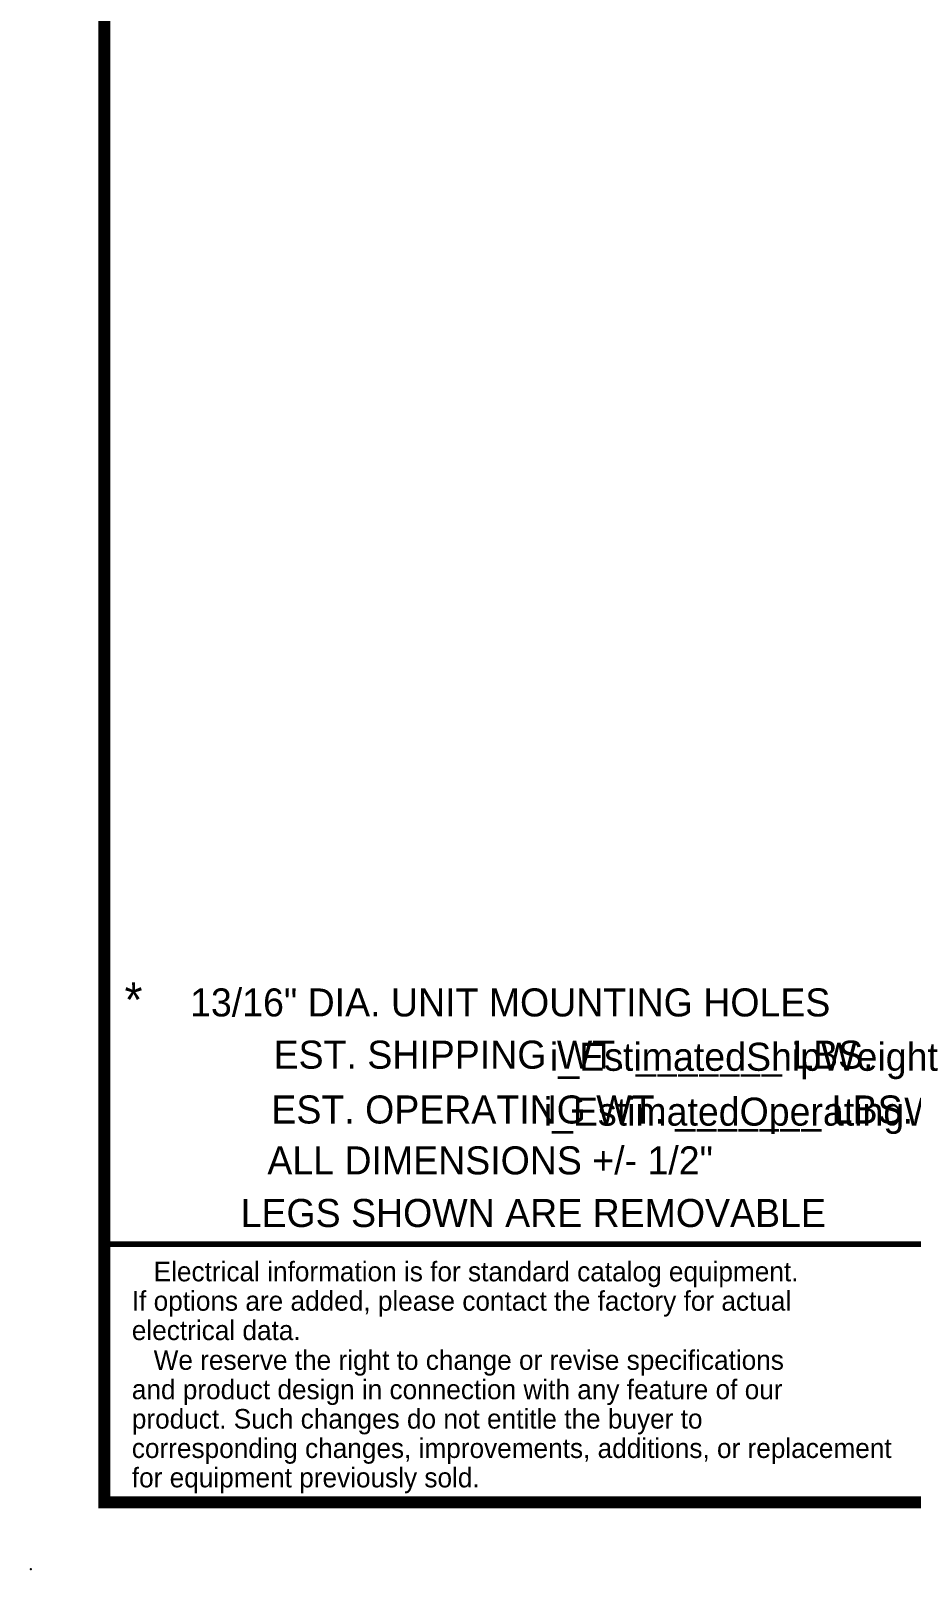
# Model space of a CAD drawing. Header units: inches. Extents: x 908 to 1218, y 246 to 442.
# Drawn here: x 908.3 to 964.5, y 245.7 to 343.7 of the extents above; entities that cross this region are included whole.
import ezdxf
from ezdxf.enums import TextEntityAlignment as Align

# ---------------------------------------------------------------- set-up
doc = ezdxf.new("R2010")
doc.units = ezdxf.units.IN
doc.header["$MEASUREMENT"] = 0
doc.header["$PDSIZE"] = -1

msp = doc.modelspace()

# ---------------------------------------------------------------- linework, layer by layer
for points, const_width in [([(913.0442, 249.9162), (1214.0906, 249.9162), (1214.0906, 438.0702), (913.0442, 438.0702), (913.0442, 249.9162)], 0.7526), ([(988.7507, 266.3797), (913.0442, 266.3797)], 0.3763)]:
    msp.add_lwpolyline(points, dxfattribs=dict(const_width=const_width))
msp.add_point((908.3499, 245.6553))

# ---------------------------------------------------------------- texts
for s, height, p in [('*', 2.1998, (914.904, 280.8671)), ('EST. SHIPPING WT. _______ LBS.', 1.787463, (942.9648, 277.5684)), ('i_EstimatedShipWeight', 1.789514, (953.8291, 277.4318)), ('EST. OPERATING WT. _______ LBS.', 1.787463, (944.1517, 274.072)), ('i_EstimatedOperatingWeight', 1.787463, (956.2749, 273.9354)), ('ALL DIMENSIONS +/- 1/2"', 1.787463, (937.6431, 270.828)), ('LEGS SHOWN ARE REMOVABLE', 1.787463, (940.394, 267.473))]:
    msp.add_text(s, height=height).set_placement(p, align=Align.CENTER)
msp.add_text('13/16" DIA. UNIT MOUNTING HOLES', height=1.787463).set_placement((918.511, 280.898))
at = {"lineweight": 25}
for s, p in [('   Electrical information is for standard catalog equipment.', (914.7949, 264.01)), ('If options are added, please contact the factory for actual', (914.7949, 262.1369)), ('electrical data.', (914.7949, 260.2637)), ('   We reserve the right to change or revise specifications', (914.7949, 258.367)), ('and product design in connection with any feature of our', (914.7949, 256.4938)), ('product. Such changes do not entitle the buyer to', (914.7949, 254.6207)), ('corresponding changes, improvements, additions, or replacement ', (914.7949, 252.7475)), ('for equipment previously sold.', (914.7949, 250.8744))]:
    msp.add_text(s, height=1.248763, dxfattribs=at).set_placement(p)

doc.saveas('drawing.dxf')
